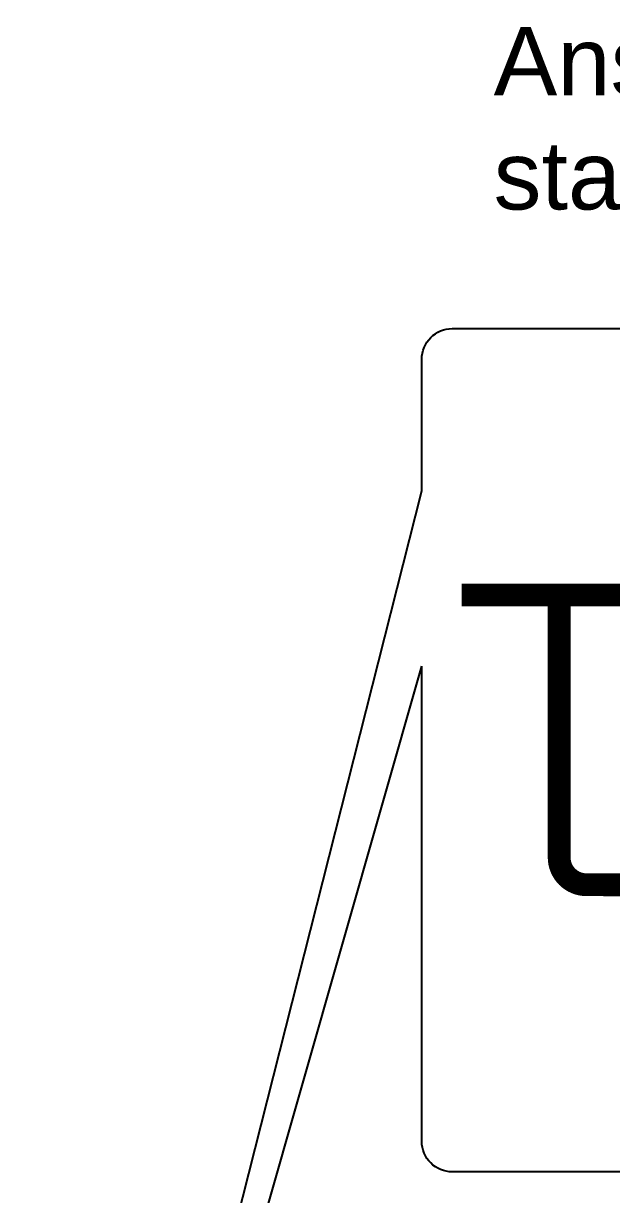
# Model space of a CAD drawing. Extents: x -6531732 to 89637, y -8915 to 32458.
# Drawn here: x 8036 to 9324, y 29890 to 32458 of the extents above; entities that cross this region are included whole.
import ezdxf

# ---------------------------------------------------------------- set-up
doc = ezdxf.new("R2010")
doc.units = 0
doc.layers.add('SAN-MC-COLD WATER', color=5, linetype='Continuous', lineweight=30)
doc.layers.add('SAN-MC-TEXT', color=7, linetype='Continuous')
doc.styles.get("Standard").update_dxf_attribs({"font": 'arial.ttf'})
doc.dimstyles.get("Standard").update_dxf_attribs({"dimtxt": 0.18, "dimasz": 0.18, "dimexe": 0.18, "dimexo": 0.0625, "dimgap": 0.09, "dimtad": 0, "dimtih": 1, "dimtoh": 1, "dimdec": 4, "dimzin": 0, "dimdsep": 46, "dimtxsty": 'Standard', "dimcen": 0.09, "dimadec": 0, "dimazin": 0, "dimtfac": 1, "dimtdec": 4, "dimtofl": 0, "dimtmove": 0, "dimatfit": 3, "dimfxl": 1, "dimtolj": 1, "dimtzin": 0, "dimarcsym": 0})

msp = doc.modelspace()

# ---------------------------------------------------------------- linework, layer by layer
at = {"layer": 'SAN-MC-COLD WATER', "const_width": 50}
msp.add_lwpolyline([(8995.8, 31205.2), (9389.8, 31205.2)], dxfattribs=at)
msp.add_lwpolyline([(9209.7, 31205.2), (9209.7, 30629.6, 0.41389), (9269.7, 30569.6), (10053.2, 30568.8)], format="xyb", dxfattribs=at)
at = {"layer": 'SAN-MC-TEXT'}
for points in [[(8908.8, 31433.1), (8908.8, 31722.5, -0.414214), (8975.5, 31789.1)], [(8975.5, 31789.1), (11478.6, 31789.1, -0.414214), (11545.3, 31722.5)], [(8975.5, 29939.9, -0.414214), (8908.8, 30006.6), (8908.8, 31048.6)], [(11545.3, 30006.6, -0.414214), (11478.6, 29939.9), (8975.5, 29939.9)]]:
    msp.add_lwpolyline(points, format="xyb", dxfattribs=at)

# ---------------------------------------------------------------- texts
at = {"layer": 'SAN-MC-TEXT', "insert": (9066, 32450.5, 4731.8), "char_height": 150, "width": 3515.153, "attachment_point": 1}
msp.add_mtext('Ansamblu contorizare apa montata in statia de pompe incendiu', dxfattribs=at)

# ---------------------------------------------------------------- leaders
at = {"layer": 'SAN-MC-TEXT'}
for points, override in [([(8036, 27986, 0), (8908.8, 31433.1, 0)], {"dimasz": 150, "dimgap": 0.04, "dimtad": 0, "dimfxl": 0.1, "dimfxlon": 1, "dimtfill": 1}), ([(8036, 27986, 0), (8908.8, 31048.6, 0)], {"dimasz": 150, "dimgap": 0.04, "dimfxl": 0.1, "dimfxlon": 1, "dimtfill": 1})]:
    msp.add_leader(points, dimstyle='Standard', override=override, dxfattribs=at)

doc.saveas('drawing.dxf')
